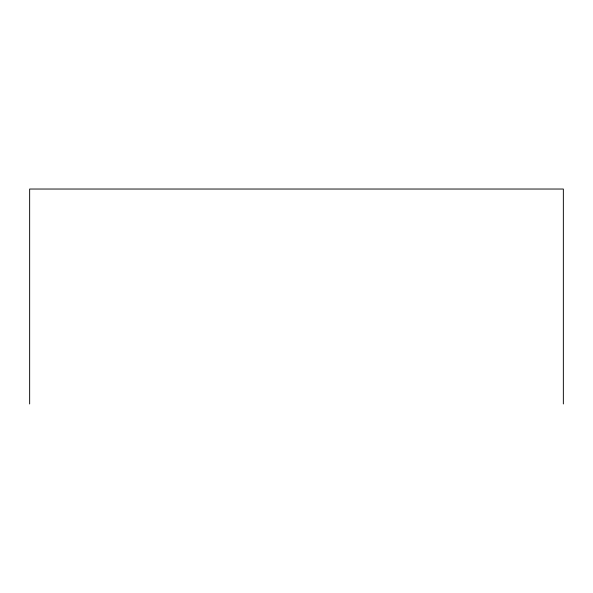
<?xml version="1.0" encoding="UTF-8"?>
<svg xmlns="http://www.w3.org/2000/svg" width="593" height="593" viewBox="0 0 593 593"><rect width="100%" height="100%" fill="white"/><g stroke="black" fill="none" stroke-linecap="round" stroke-linejoin="round"><path stroke-width="0.89" d="M563.35 403.966L563.35 189.034L29.65 189.034L29.65 403.966"/></g></svg>
